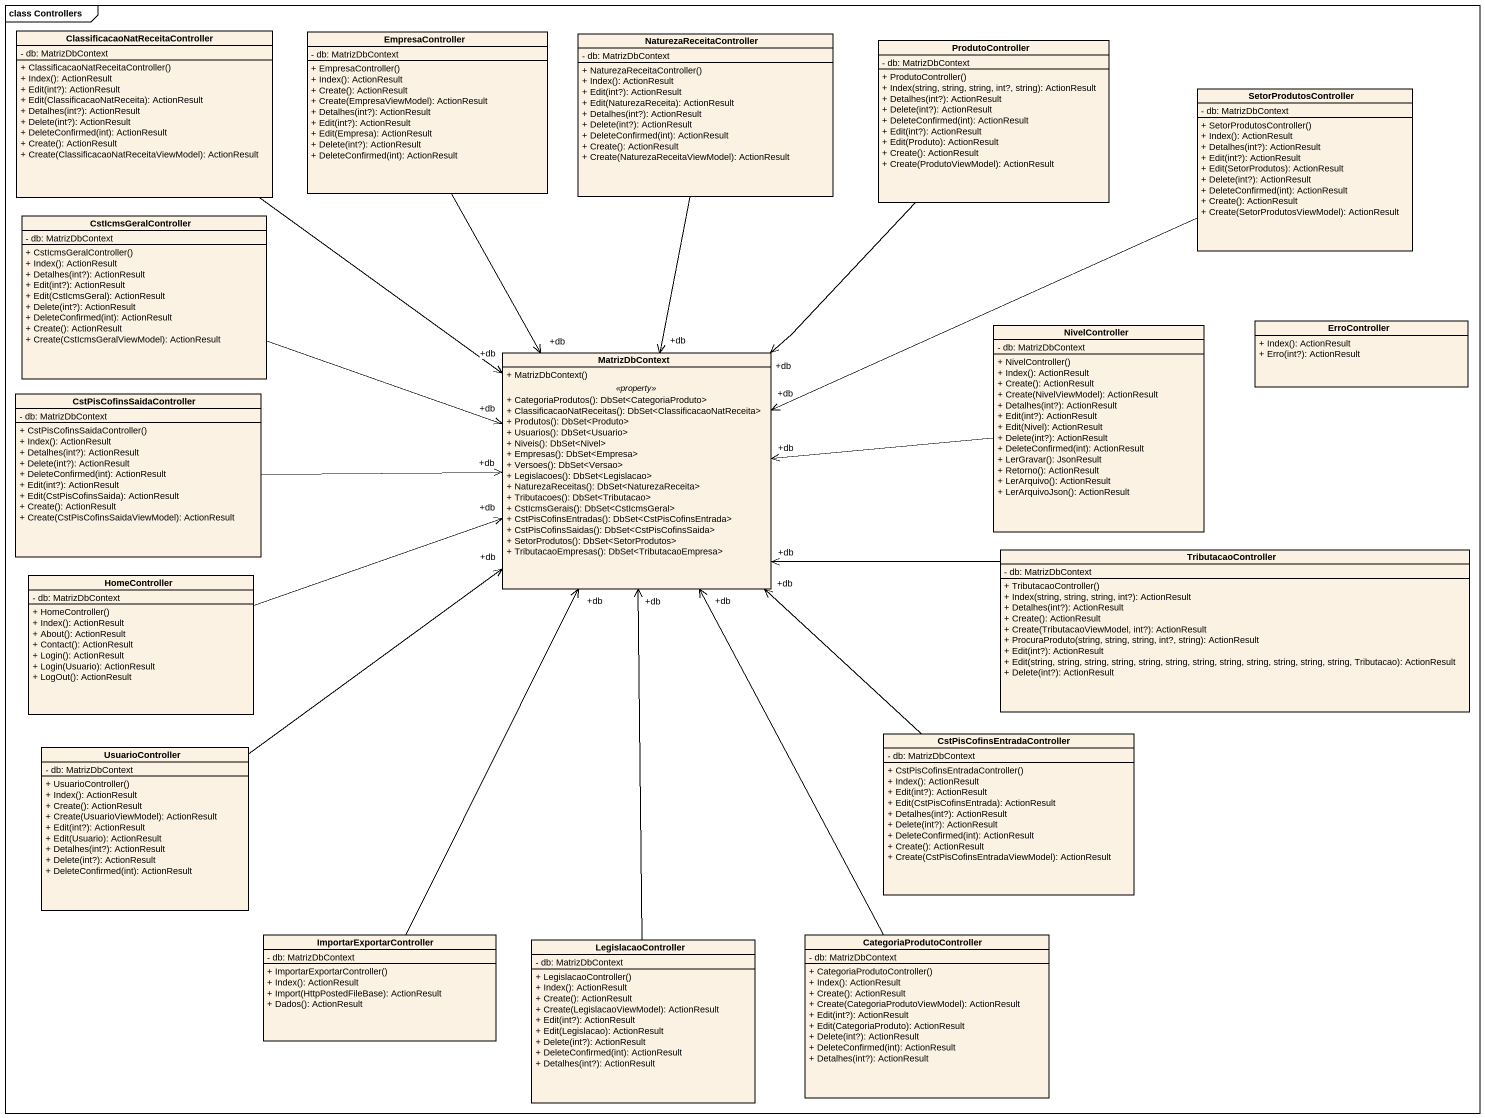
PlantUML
@startuml
mainframe class Controllers
hide circle
hide empty members
skinparam classAttributeIconSize 0
class "ClassificacaoNatReceitaController" as ClassificacaoNatReceitaContr {
  - db: MatrizDbContext
  + ClassificacaoNatReceitaController()
  + Index(): ActionResult
  + Edit(int?): ActionResult
  + Edit(ClassificacaoNatReceita): ActionResult
  + Detalhes(int?): ActionResult
  + Delete(int?): ActionResult
  + DeleteConfirmed(int): ActionResult
  + Create(): ActionResult
  + Create(ClassificacaoNatReceitaViewModel): ActionResult
}
class EmpresaController {
  - db: MatrizDbContext
  + EmpresaController()
  + Index(): ActionResult
  + Create(): ActionResult
  + Create(EmpresaViewModel): ActionResult
  + Detalhes(int?): ActionResult
  + Edit(int?): ActionResult
  + Edit(Empresa): ActionResult
  + Delete(int?): ActionResult
  + DeleteConfirmed(int): ActionResult
}
class NaturezaReceitaController {
  - db: MatrizDbContext
  + NaturezaReceitaController()
  + Index(): ActionResult
  + Edit(int?): ActionResult
  + Edit(NaturezaReceita): ActionResult
  + Detalhes(int?): ActionResult
  + Delete(int?): ActionResult
  + DeleteConfirmed(int): ActionResult
  + Create(): ActionResult
  + Create(NaturezaReceitaViewModel): ActionResult
}
class ProdutoController {
  - db: MatrizDbContext
  + ProdutoController()
  + Index(string, string, string, int?, string): ActionResult
  + Detalhes(int?): ActionResult
  + Delete(int?): ActionResult
  + DeleteConfirmed(int): ActionResult
  + Edit(int?): ActionResult
  + Edit(Produto): ActionResult
  + Create(): ActionResult
  + Create(ProdutoViewModel): ActionResult
}
class SetorProdutosController {
  - db: MatrizDbContext
  + SetorProdutosController()
  + Index(): ActionResult
  + Detalhes(int?): ActionResult
  + Edit(int?): ActionResult
  + Edit(SetorProdutos): ActionResult
  + Delete(int?): ActionResult
  + DeleteConfirmed(int): ActionResult
  + Create(): ActionResult
  + Create(SetorProdutosViewModel): ActionResult
}
class CstIcmsGeralController {
  - db: MatrizDbContext
  + CstIcmsGeralController()
  + Index(): ActionResult
  + Detalhes(int?): ActionResult
  + Edit(int?): ActionResult
  + Edit(CstIcmsGeral): ActionResult
  + Delete(int?): ActionResult
  + DeleteConfirmed(int): ActionResult
  + Create(): ActionResult
  + Create(CstIcmsGeralViewModel): ActionResult
}
class NivelController {
  - db: MatrizDbContext
  + NivelController()
  + Index(): ActionResult
  + Create(): ActionResult
  + Create(NivelViewModel): ActionResult
  + Detalhes(int?): ActionResult
  + Edit(int?): ActionResult
  + Edit(Nivel): ActionResult
  + Delete(int?): ActionResult
  + DeleteConfirmed(int): ActionResult
  + LerGravar(): JsonResult
  + Retorno(): ActionResult
  + LerArquivo(): ActionResult
  + LerArquivoJson(): ActionResult
}
class ErroController {
  + Index(): ActionResult
  + Erro(int?): ActionResult
}
class MatrizDbContext {
  + MatrizDbContext()
  .. <<property>> ..
  + CategoriaProdutos(): DbSet<CategoriaProduto>
  + ClassificacaoNatReceitas(): DbSet<ClassificacaoNatReceita>
  + Produtos(): DbSet<Produto>
  + Usuarios(): DbSet<Usuario>
  + Niveis(): DbSet<Nivel>
  + Empresas(): DbSet<Empresa>
  + Versoes(): DbSet<Versao>
  + Legislacoes(): DbSet<Legislacao>
  + NaturezaReceitas(): DbSet<NaturezaReceita>
  + Tributacoes(): DbSet<Tributacao>
  + CstIcmsGerais(): DbSet<CstIcmsGeral>
  + CstPisCofinsEntradas(): DbSet<CstPisCofinsEntrada>
  + CstPisCofinsSaidas(): DbSet<CstPisCofinsSaida>
  + SetorProdutos(): DbSet<SetorProdutos>
  + TributacaoEmpresas(): DbSet<TributacaoEmpresa>
}
class CstPisCofinsSaidaController {
  - db: MatrizDbContext
  + CstPisCofinsSaidaController()
  + Index(): ActionResult
  + Detalhes(int?): ActionResult
  + Delete(int?): ActionResult
  + DeleteConfirmed(int): ActionResult
  + Edit(int?): ActionResult
  + Edit(CstPisCofinsSaida): ActionResult
  + Create(): ActionResult
  + Create(CstPisCofinsSaidaViewModel): ActionResult
}
class TributacaoController {
  - db: MatrizDbContext
  + TributacaoController()
  + Index(string, string, string, int?): ActionResult
  + Detalhes(int?): ActionResult
  + Create(): ActionResult
  + Create(TributacaoViewModel, int?): ActionResult
  + ProcuraProduto(string, string, string, int?, string): ActionResult
  + Edit(int?): ActionResult
  + Edit(string, string, string, string, string, string, string, string, string, string, string, string, Tributacao): ActionResult
  + Delete(int?): ActionResult
}
class HomeController {
  - db: MatrizDbContext
  + HomeController()
  + Index(): ActionResult
  + About(): ActionResult
  + Contact(): ActionResult
  + Login(): ActionResult
  + Login(Usuario): ActionResult
  + LogOut(): ActionResult
}
class UsuarioController {
  - db: MatrizDbContext
  + UsuarioController()
  + Index(): ActionResult
  + Create(): ActionResult
  + Create(UsuarioViewModel): ActionResult
  + Edit(int?): ActionResult
  + Edit(Usuario): ActionResult
  + Detalhes(int?): ActionResult
  + Delete(int?): ActionResult
  + DeleteConfirmed(int): ActionResult
}
class "CstPisCofinsEntradaController" as CstPisCofinsEntradaControlle {
  - db: MatrizDbContext
  + CstPisCofinsEntradaController()
  + Index(): ActionResult
  + Edit(int?): ActionResult
  + Edit(CstPisCofinsEntrada): ActionResult
  + Detalhes(int?): ActionResult
  + Delete(int?): ActionResult
  + DeleteConfirmed(int): ActionResult
  + Create(): ActionResult
  + Create(CstPisCofinsEntradaViewModel): ActionResult
}
class ImportarExportarController {
  - db: MatrizDbContext
  + ImportarExportarController()
  + Index(): ActionResult
  + Import(HttpPostedFileBase): ActionResult
  + Dados(): ActionResult
}
class LegislacaoController {
  - db: MatrizDbContext
  + LegislacaoController()
  + Index(): ActionResult
  + Create(): ActionResult
  + Create(LegislacaoViewModel): ActionResult
  + Edit(int?): ActionResult
  + Edit(Legislacao): ActionResult
  + Delete(int?): ActionResult
  + DeleteConfirmed(int): ActionResult
  + Detalhes(int?): ActionResult
}
class CategoriaProdutoController {
  - db: MatrizDbContext
  + CategoriaProdutoController()
  + Index(): ActionResult
  + Create(): ActionResult
  + Create(CategoriaProdutoViewModel): ActionResult
  + Edit(int?): ActionResult
  + Edit(CategoriaProduto): ActionResult
  + Delete(int?): ActionResult
  + DeleteConfirmed(int): ActionResult
  + Detalhes(int?): ActionResult
}
ClassificacaoNatReceitaContr --> "+db" MatrizDbContext
EmpresaController --> "+db" MatrizDbContext
NaturezaReceitaController --> "+db" MatrizDbContext
ProdutoController --> "+db" MatrizDbContext
SetorProdutosController -left-> "+db" MatrizDbContext
CstIcmsGeralController -right-> "+db" MatrizDbContext
NivelController -left-> "+db" MatrizDbContext
CstPisCofinsSaidaController -right-> "+db" MatrizDbContext
TributacaoController -left-> "+db" MatrizDbContext
HomeController -right-> "+db" MatrizDbContext
UsuarioController -up-> "+db" MatrizDbContext
CstPisCofinsEntradaControlle -up-> "+db" MatrizDbContext
ImportarExportarController -up-> "+db" MatrizDbContext
LegislacaoController -up-> "+db" MatrizDbContext
CategoriaProdutoController -up-> "+db" MatrizDbContext
@enduml
